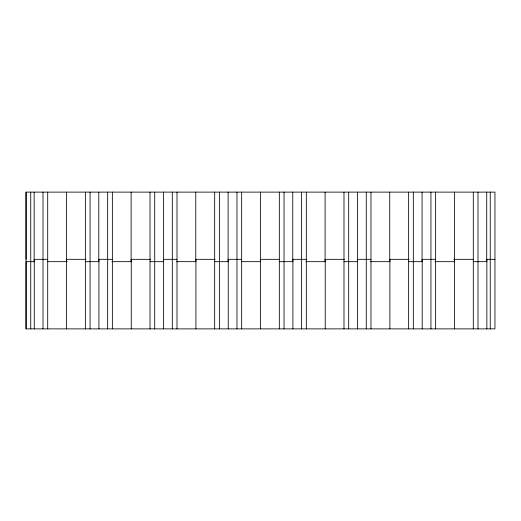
<?xml version="1.0" encoding="UTF-8"?>
<svg xmlns="http://www.w3.org/2000/svg" width="521" height="521" viewBox="0 0 521 521"><rect width="100%" height="100%" fill="white"/><g stroke="black" fill="none" stroke-linecap="round" stroke-linejoin="round"><path stroke-width="0.78" d="M26.05 259.328L26.05 192.119L494.95 192.119L494.95 328.881L26.05 328.881L26.05 261.672L34.809 261.672M30.746 328.881L30.746 192.119M85.366 328.881L85.366 192.119M90.068 328.881L90.068 192.119M34.126 259.328L47.704 259.328M66.454 259.328L86.011 259.328M98.775 259.328L112.36 259.328M130.875 259.328L150.667 259.328M163.379 259.328L177.016 259.328M195.622 259.328L215.082 259.328M228.055 259.328L241.666 259.328M260.279 259.328L279.738 259.328M292.711 259.328L306.322 259.328M324.935 259.328L344.394 259.328M357.36 259.328L370.978 259.328M389.591 259.328L409.044 259.328M422.017 259.328L435.634 259.328M453.687 259.328L473.185 259.328M486.191 259.328L494.95 259.328M47.815 261.672L67.313 261.672M85.366 261.672L98.983 261.672M111.956 261.672L131.409 261.672M150.022 261.672L163.64 261.672M176.606 261.672L196.065 261.672M214.678 261.672L228.289 261.672M241.262 261.672L260.721 261.672M279.334 261.672L292.945 261.672M305.918 261.672L325.378 261.672M343.984 261.672L357.621 261.672M370.333 261.672L390.125 261.672M408.64 261.672L422.225 261.672M434.989 261.672L454.546 261.672M473.296 261.672L486.875 261.672M490.254 192.119L490.254 328.881M486.861 259.328L486.861 328.881M486.725 192.119L486.725 261.672M477.991 192.119L477.991 328.881M473.296 192.119L473.296 328.881M454.533 259.328L454.533 328.881M454.397 192.119L454.397 261.672M435.634 192.119L435.634 328.881M430.932 192.119L430.932 328.881M422.205 259.328L422.205 328.881M422.069 192.119L422.069 261.672M413.335 192.119L413.335 328.881M408.64 192.119L408.64 328.881M389.877 259.328L389.877 328.881M389.741 192.119L389.741 261.672M370.978 192.119L370.978 328.881M366.283 192.119L366.283 328.881M357.549 259.328L357.549 328.881M357.413 192.119L357.413 261.672M348.686 192.119L348.686 328.881M343.984 192.119L343.984 328.881M325.221 259.328L325.221 328.881M325.084 192.119L325.084 261.672M306.322 192.119L306.322 328.881M301.626 192.119L301.626 328.881M292.9 259.328L292.9 328.881M292.756 192.119L292.756 261.672M284.03 192.119L284.03 328.881M279.334 192.119L279.334 328.881M260.572 259.328L260.572 328.881M260.428 192.119L260.428 261.672M241.666 192.119L241.666 328.881M236.97 192.119L236.97 328.881M228.244 259.328L228.244 328.881M228.1 192.119L228.1 261.672M219.374 192.119L219.374 328.881M214.678 192.119L214.678 328.881M195.916 259.328L195.916 328.881M195.779 192.119L195.779 261.672M177.016 192.119L177.016 328.881M172.314 192.119L172.314 328.881M163.587 259.328L163.587 328.881M163.451 192.119L163.451 261.672M154.717 192.119L154.717 328.881M150.022 192.119L150.022 328.881M131.259 259.328L131.259 328.881M131.123 192.119L131.123 261.672M112.36 192.119L112.36 328.881M107.665 192.119L107.665 328.881M98.931 259.328L98.931 328.881M98.795 192.119L98.795 261.672M66.603 259.328L66.603 328.881M66.467 192.119L66.467 261.672M47.704 192.119L47.704 328.881M43.009 192.119L43.009 328.881M34.275 259.328L34.275 328.881M34.139 192.119L34.139 261.672M26.05 192.119L26.05 328.881"/></g></svg>
